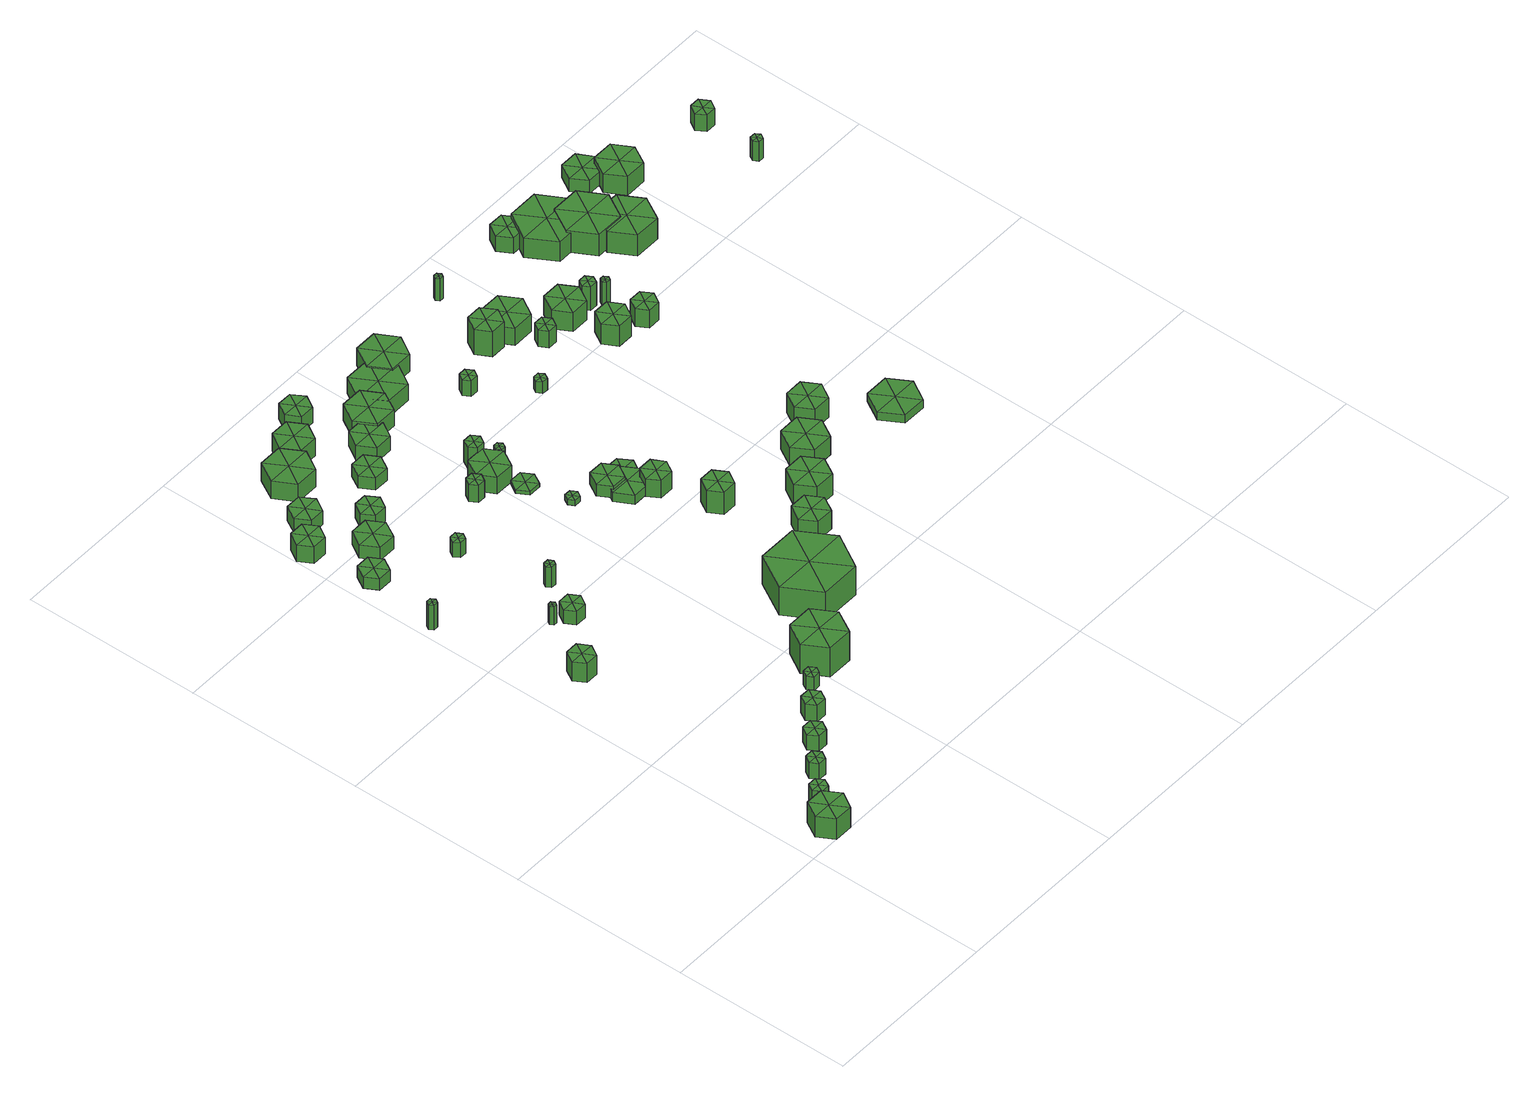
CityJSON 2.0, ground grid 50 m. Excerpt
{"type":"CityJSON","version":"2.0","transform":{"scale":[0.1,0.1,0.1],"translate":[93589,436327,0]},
"CityObjects":{
"tree1":{"type":"SolitaryVegetationObject","attributes":{"Point Count":2570,"Average Intensity":0,"Average Number of Returns":4.34},"geometry":[{"type":"MultiSurface","lod":"1","boundaries":[[[0,1,2]],[[0,2,3]],[[0,3,4]],[[0,4,5]],[[0,5,6]],[[0,6,1]],[[1,7,8,2]],[[2,8,9,3]],[[3,9,10,4]],[[4,10,11,5]],[[5,11,12,6]],[[6,12,7,1]],[[13,8,7]],[[13,9,8]],[[13,10,9]],[[13,11,10]],[[13,12,11]],[[13,7,12]]]}]},
"tree2":{"type":"SolitaryVegetationObject","attributes":{"Point Count":548,"Average Intensity":0,"Average Number of Returns":4.21},"geometry":[{"type":"MultiSurface","lod":"1","boundaries":[[[14,15,16]],[[14,16,17]],[[14,17,18]],[[14,18,19]],[[14,19,20]],[[14,20,15]],[[15,21,22,16]],[[16,22,23,17]],[[17,23,24,18]],[[18,24,25,19]],[[19,25,26,20]],[[20,26,21,15]],[[27,22,21]],[[27,23,22]],[[27,24,23]],[[27,25,24]],[[27,26,25]],[[27,21,26]]]}]},
"tree3":{"type":"SolitaryVegetationObject","attributes":{"Point Count":599,"Average Intensity":0,"Average Number of Returns":4.32},"geometry":[{"type":"MultiSurface","lod":"1","boundaries":[[[28,29,30]],[[28,30,31]],[[28,31,32]],[[28,32,33]],[[28,33,34]],[[28,34,29]],[[29,35,36,30]],[[30,36,37,31]],[[31,37,38,32]],[[32,38,39,33]],[[33,39,40,34]],[[34,40,35,29]],[[41,36,35]],[[41,37,36]],[[41,38,37]],[[41,39,38]],[[41,40,39]],[[41,35,40]]]}]},
"tree4":{"type":"SolitaryVegetationObject","attributes":{"Point Count":744,"Average Intensity":0,"Average Number of Returns":4.28},"geometry":[{"type":"MultiSurface","lod":"1","boundaries":[[[42,43,44]],[[42,44,45]],[[42,45,46]],[[42,46,47]],[[42,47,48]],[[42,48,43]],[[43,49,50,44]],[[44,50,51,45]],[[45,51,52,46]],[[46,52,53,47]],[[47,53,54,48]],[[48,54,49,43]],[[55,50,49]],[[55,51,50]],[[55,52,51]],[[55,53,52]],[[55,54,53]],[[55,49,54]]]}]},
"tree5":{"type":"SolitaryVegetationObject","attributes":{"Point Count":998,"Average Intensity":0,"Average Number of Returns":4.22},"geometry":[{"type":"MultiSurface","lod":"1","boundaries":[[[56,57,58]],[[56,58,59]],[[56,59,60]],[[56,60,61]],[[56,61,62]],[[56,62,57]],[[57,63,64,58]],[[58,64,65,59]],[[59,65,66,60]],[[60,66,67,61]],[[61,67,68,62]],[[62,68,63,57]],[[69,64,63]],[[69,65,64]],[[69,66,65]],[[69,67,66]],[[69,68,67]],[[69,63,68]]]}]},
"tree6":{"type":"SolitaryVegetationObject","attributes":{"Point Count":134,"Average Intensity":0,"Average Number of Returns":1.59},"geometry":[{"type":"MultiSurface","lod":"1","boundaries":[[[70,71,72]],[[70,72,73]],[[70,73,74]],[[70,74,75]],[[70,75,76]],[[70,76,71]],[[71,77,78,72]],[[72,78,79,73]],[[73,79,80,74]],[[74,80,81,75]],[[75,81,82,76]],[[76,82,77,71]],[[83,78,77]],[[83,79,78]],[[83,80,79]],[[83,81,80]],[[83,82,81]],[[83,77,82]]]}]},
"tree7":{"type":"SolitaryVegetationObject","attributes":{"Point Count":862,"Average Intensity":0,"Average Number of Returns":4.29},"geometry":[{"type":"MultiSurface","lod":"1","boundaries":[[[84,85,86]],[[84,86,87]],[[84,87,88]],[[84,88,89]],[[84,89,90]],[[84,90,85]],[[85,91,92,86]],[[86,92,93,87]],[[87,93,94,88]],[[88,94,95,89]],[[89,95,96,90]],[[90,96,91,85]],[[97,92,91]],[[97,93,92]],[[97,94,93]],[[97,95,94]],[[97,96,95]],[[97,91,96]]]}]},
"tree8":{"type":"SolitaryVegetationObject","attributes":{"Point Count":1550,"Average Intensity":0,"Average Number of Returns":3.48},"geometry":[{"type":"MultiSurface","lod":"1","boundaries":[[[98,99,100]],[[98,100,101]],[[98,101,102]],[[98,102,103]],[[98,103,104]],[[98,104,99]],[[99,105,106,100]],[[100,106,107,101]],[[101,107,108,102]],[[102,108,109,103]],[[103,109,110,104]],[[104,110,105,99]],[[111,106,105]],[[111,107,106]],[[111,108,107]],[[111,109,108]],[[111,110,109]],[[111,105,110]]]}]},
"tree9":{"type":"SolitaryVegetationObject","attributes":{"Point Count":2405,"Average Intensity":0,"Average Number of Returns":3.79},"geometry":[{"type":"MultiSurface","lod":"1","boundaries":[[[112,113,114]],[[112,114,115]],[[112,115,116]],[[112,116,117]],[[112,117,118]],[[112,118,113]],[[113,119,120,114]],[[114,120,121,115]],[[115,121,122,116]],[[116,122,123,117]],[[117,123,124,118]],[[118,124,119,113]],[[125,120,119]],[[125,121,120]],[[125,122,121]],[[125,123,122]],[[125,124,123]],[[125,119,124]]]}]},
"tree10":{"type":"SolitaryVegetationObject","attributes":{"Point Count":99,"Average Intensity":0,"Average Number of Returns":2.01},"geometry":[{"type":"MultiSurface","lod":"1","boundaries":[[[126,127,128]],[[126,128,129]],[[126,129,130]],[[126,130,131]],[[126,131,132]],[[126,132,127]],[[127,133,134,128]],[[128,134,135,129]],[[129,135,136,130]],[[130,136,137,131]],[[131,137,138,132]],[[132,138,133,127]],[[139,134,133]],[[139,135,134]],[[139,136,135]],[[139,137,136]],[[139,138,137]],[[139,133,138]]]}]},
"tree11":{"type":"SolitaryVegetationObject","attributes":{"Point Count":829,"Average Intensity":0,"Average Number of Returns":3.94},"geometry":[{"type":"MultiSurface","lod":"1","boundaries":[[[140,141,142]],[[140,142,143]],[[140,143,144]],[[140,144,145]],[[140,145,146]],[[140,146,141]],[[141,147,148,142]],[[142,148,149,143]],[[143,149,150,144]],[[144,150,151,145]],[[145,151,152,146]],[[146,152,147,141]],[[153,148,147]],[[153,149,148]],[[153,150,149]],[[153,151,150]],[[153,152,151]],[[153,147,152]]]}]},
"tree12":{"type":"SolitaryVegetationObject","attributes":{"Point Count":367,"Average Intensity":0,"Average Number of Returns":4.12},"geometry":[{"type":"MultiSurface","lod":"1","boundaries":[[[154,155,156]],[[154,156,157]],[[154,157,158]],[[154,158,159]],[[154,159,160]],[[154,160,155]],[[155,161,162,156]],[[156,162,163,157]],[[157,163,164,158]],[[158,164,165,159]],[[159,165,166,160]],[[160,166,161,155]],[[167,162,161]],[[167,163,162]],[[167,164,163]],[[167,165,164]],[[167,166,165]],[[167,161,166]]]}]},
"tree13":{"type":"SolitaryVegetationObject","attributes":{"Point Count":1961,"Average Intensity":0,"Average Number of Returns":3.26},"geometry":[{"type":"MultiSurface","lod":"1","boundaries":[[[168,169,170]],[[168,170,171]],[[168,171,172]],[[168,172,173]],[[168,173,174]],[[168,174,169]],[[169,175,176,170]],[[170,176,177,171]],[[171,177,178,172]],[[172,178,179,173]],[[173,179,180,174]],[[174,180,175,169]],[[181,176,175]],[[181,177,176]],[[181,178,177]],[[181,179,178]],[[181,180,179]],[[181,175,180]]]}]},
"tree14":{"type":"SolitaryVegetationObject","attributes":{"Point Count":1847,"Average Intensity":0,"Average Number of Returns":3.52},"geometry":[{"type":"MultiSurface","lod":"1","boundaries":[[[182,183,184]],[[182,184,185]],[[182,185,186]],[[182,186,187]],[[182,187,188]],[[182,188,183]],[[183,189,190,184]],[[184,190,191,185]],[[185,191,192,186]],[[186,192,193,187]],[[187,193,194,188]],[[188,194,189,183]],[[195,190,189]],[[195,191,190]],[[195,192,191]],[[195,193,192]],[[195,194,193]],[[195,189,194]]]}]},
"tree15":{"type":"SolitaryVegetationObject","attributes":{"Point Count":192,"Average Intensity":0,"Average Number of Returns":1.78},"geometry":[{"type":"MultiSurface","lod":"1","boundaries":[[[196,197,198]],[[196,198,199]],[[196,199,200]],[[196,200,201]],[[196,201,202]],[[196,202,197]],[[197,203,204,198]],[[198,204,205,199]],[[199,205,206,200]],[[200,206,207,201]],[[201,207,208,202]],[[202,208,203,197]],[[209,204,203]],[[209,205,204]],[[209,206,205]],[[209,207,206]],[[209,208,207]],[[209,203,208]]]}]},
"tree16":{"type":"SolitaryVegetationObject","attributes":{"Point Count":79,"Average Intensity":0,"Average Number of Returns":1.67},"geometry":[{"type":"MultiSurface","lod":"1","boundaries":[[[210,211,212]],[[210,212,213]],[[210,213,214]],[[210,214,215]],[[210,215,216]],[[210,216,211]],[[211,217,218,212]],[[212,218,219,213]],[[213,219,220,214]],[[214,220,221,215]],[[215,221,222,216]],[[216,222,217,211]],[[223,218,217]],[[223,219,218]],[[223,220,219]],[[223,221,220]],[[223,222,221]],[[223,217,222]]]}]},
"tree17":{"type":"SolitaryVegetationObject","attributes":{"Point Count":4449,"Average Intensity":0,"Average Number of Returns":3.66},"geometry":[{"type":"MultiSurface","lod":"1","boundaries":[[[224,225,226]],[[224,226,227]],[[224,227,228]],[[224,228,229]],[[224,229,230]],[[224,230,225]],[[225,231,232,226]],[[226,232,233,227]],[[227,233,234,228]],[[228,234,235,229]],[[229,235,236,230]],[[230,236,231,225]],[[237,232,231]],[[237,233,232]],[[237,234,233]],[[237,235,234]],[[237,236,235]],[[237,231,236]]]}]},
"tree18":{"type":"SolitaryVegetationObject","attributes":{"Point Count":1281,"Average Intensity":0,"Average Number of Returns":3.38},"geometry":[{"type":"MultiSurface","lod":"1","boundaries":[[[238,239,240]],[[238,240,241]],[[238,241,242]],[[238,242,243]],[[238,243,244]],[[238,244,239]],[[239,245,246,240]],[[240,246,247,241]],[[241,247,248,242]],[[242,248,249,243]],[[243,249,250,244]],[[244,250,245,239]],[[251,246,245]],[[251,247,246]],[[251,248,247]],[[251,249,248]],[[251,250,249]],[[251,245,250]]]}]},
"tree19":{"type":"SolitaryVegetationObject","attributes":{"Point Count":4214,"Average Intensity":0,"Average Number of Returns":3.39},"geometry":[{"type":"MultiSurface","lod":"1","boundaries":[[[252,253,254]],[[252,254,255]],[[252,255,256]],[[252,256,257]],[[252,257,258]],[[252,258,253]],[[253,259,260,254]],[[254,260,261,255]],[[255,261,262,256]],[[256,262,263,257]],[[257,263,264,258]],[[258,264,259,253]],[[265,260,259]],[[265,261,260]],[[265,262,261]],[[265,263,262]],[[265,264,263]],[[265,259,264]]]}]},
"tree20":{"type":"SolitaryVegetationObject","attributes":{"Point Count":1500,"Average Intensity":0,"Average Number of Returns":3.38},"geometry":[{"type":"MultiSurface","lod":"1","boundaries":[[[266,267,268]],[[266,268,269]],[[266,269,270]],[[266,270,271]],[[266,271,272]],[[266,272,267]],[[267,273,274,268]],[[268,274,275,269]],[[269,275,276,270]],[[270,276,277,271]],[[271,277,278,272]],[[272,278,273,267]],[[279,274,273]],[[279,275,274]],[[279,276,275]],[[279,277,276]],[[279,278,277]],[[279,273,278]]]}]},
"tree21":{"type":"SolitaryVegetationObject","attributes":{"Point Count":2729,"Average Intensity":0,"Average Number of Returns":3.61},"geometry":[{"type":"MultiSurface","lod":"1","boundaries":[[[280,281,282]],[[280,282,283]],[[280,283,284]],[[280,284,285]],[[280,285,286]],[[280,286,281]],[[281,287,288,282]],[[282,288,289,283]],[[283,289,290,284]],[[284,290,291,285]],[[285,291,292,286]],[[286,292,287,281]],[[293,288,287]],[[293,289,288]],[[293,290,289]],[[293,291,290]],[[293,292,291]],[[293,287,292]]]}]},
"tree22":{"type":"SolitaryVegetationObject","attributes":{"Point Count":92,"Average Intensity":0,"Average Number of Returns":1.86},"geometry":[{"type":"MultiSurface","lod":"1","boundaries":[[[294,295,296]],[[294,296,297]],[[294,297,298]],[[294,298,299]],[[294,299,300]],[[294,300,295]],[[295,301,302,296]],[[296,302,303,297]],[[297,303,304,298]],[[298,304,305,299]],[[299,305,306,300]],[[300,306,301,295]],[[307,302,301]],[[307,303,302]],[[307,304,303]],[[307,305,304]],[[307,306,305]],[[307,301,306]]]}]},
"tree23":{"type":"SolitaryVegetationObject","attributes":{"Point Count":7510,"Average Intensity":0,"Average Number of Returns":4.17},"geometry":[{"type":"MultiSurface","lod":"1","boundaries":[[[308,309,310]],[[308,310,311]],[[308,311,312]],[[308,312,313]],[[308,313,314]],[[308,314,309]],[[309,315,316,310]],[[310,316,317,311]],[[311,317,318,312]],[[312,318,319,313]],[[313,319,320,314]],[[314,320,315,309]],[[321,316,315]],[[321,317,316]],[[321,318,317]],[[321,319,318]],[[321,320,319]],[[321,315,320]]]}]},
"tree24":{"type":"SolitaryVegetationObject","attributes":{"Point Count":2190,"Average Intensity":0,"Average Number of Returns":3.5},"geometry":[{"type":"MultiSurface","lod":"1","boundaries":[[[322,323,324]],[[322,324,325]],[[322,325,326]],[[322,326,327]],[[322,327,328]],[[322,328,323]],[[323,329,330,324]],[[324,330,331,325]],[[325,331,332,326]],[[326,332,333,327]],[[327,333,334,328]],[[328,334,329,323]],[[335,330,329]],[[335,331,330]],[[335,332,331]],[[335,333,332]],[[335,334,333]],[[335,329,334]]]}]},
"tree25":{"type":"SolitaryVegetationObject","attributes":{"Point Count":716,"Average Intensity":0,"Average Number of Returns":2.29},"geometry":[{"type":"MultiSurface","lod":"1","boundaries":[[[336,337,338]],[[336,338,339]],[[336,339,340]],[[336,340,341]],[[336,341,342]],[[336,342,337]],[[337,343,344,338]],[[338,344,345,339]],[[339,345,346,340]],[[340,346,347,341]],[[341,347,348,342]],[[342,348,343,337]],[[349,344,343]],[[349,345,344]],[[349,346,345]],[[349,347,346]],[[349,348,347]],[[349,343,348]]]}]},
"tree26":{"type":"SolitaryVegetationObject","attributes":{"Point Count":1985,"Average Intensity":0,"Average Number of Returns":3.76},"geometry":[{"type":"MultiSurface","lod":"1","boundaries":[[[350,351,352]],[[350,352,353]],[[350,353,354]],[[350,354,355]],[[350,355,356]],[[350,356,351]],[[351,357,358,352]],[[352,358,359,353]],[[353,359,360,354]],[[354,360,361,355]],[[355,361,362,356]],[[356,362,357,351]],[[363,358,357]],[[363,359,358]],[[363,360,359]],[[363,361,360]],[[363,362,361]],[[363,357,362]]]}]},
"tree27":{"type":"SolitaryVegetationObject","attributes":{"Point Count":316,"Average Intensity":0,"Average Number of Returns":3.13},"geometry":[{"type":"MultiSurface","lod":"1","boundaries":[[[364,365,366]],[[364,366,367]],[[364,367,368]],[[364,368,369]],[[364,369,370]],[[364,370,365]],[[365,371,372,366]],[[366,372,373,367]],[[367,373,374,368]],[[368,374,375,369]],[[369,375,376,370]],[[370,376,371,365]],[[377,372,371]],[[377,373,372]],[[377,374,373]],[[377,375,374]],[[377,376,375]],[[377,371,376]]]}]},
"tree28":{"type":"SolitaryVegetationObject","attributes":{"Point Count":253,"Average Intensity":0,"Average Number of Returns":2.63},"geometry":[{"type":"MultiSurface","lod":"1","boundaries":[[[378,379,380]],[[378,380,381]],[[378,381,382]],[[378,382,383]],[[378,383,384]],[[378,384,379]],[[379,385,386,380]],[[380,386,387,381]],[[381,387,388,382]],[[382,388,389,383]],[[383,389,390,384]],[[384,390,385,379]],[[391,386,385]],[[391,387,386]],[[391,388,387]],[[391,389,388]],[[391,390,389]],[[391,385,390]]]}]},
"tree29":{"type":"SolitaryVegetationObject","attributes":{"Point Count":234,"Average Intensity":0,"Average Number of Returns":1.68},"geometry":[{"type":"MultiSurface","lod":"1","boundaries":[[[392,393,394]],[[392,394,395]],[[392,395,396]],[[392,396,397]],[[392,397,398]],[[392,398,393]],[[393,399,400,394]],[[394,400,401,395]],[[395,401,402,396]],[[396,402,403,397]],[[397,403,404,398]],[[398,404,399,393]],[[405,400,399]],[[405,401,400]],[[405,402,401]],[[405,403,402]],[[405,404,403]],[[405,399,404]]]}]},
"tree30":{"type":"SolitaryVegetationObject","attributes":{"Point Count":75,"Average Intensity":0,"Average Number of Returns":1.91},"geometry":[{"type":"MultiSurface","lod":"1","boundaries":[[[406,407,408]],[[406,408,409]],[[406,409,410]],[[406,410,411]],[[406,411,412]],[[406,412,407]],[[407,413,414,408]],[[408,414,415,409]],[[409,415,416,410]],[[410,416,417,411]],[[411,417,418,412]],[[412,418,413,407]],[[419,414,413]],[[419,415,414]],[[419,416,415]],[[419,417,416]],[[419,418,417]],[[419,413,418]]]}]},
"tree31":{"type":"SolitaryVegetationObject","attributes":{"Point Count":2261,"Average Intensity":0,"Average Number of Returns":3.38},"geometry":[{"type":"MultiSurface","lod":"1","boundaries":[[[420,421,422]],[[420,422,423]],[[420,423,424]],[[420,424,425]],[[420,425,426]],[[420,426,421]],[[421,427,428,422]],[[422,428,429,423]],[[423,429,430,424]],[[424,430,431,425]],[[425,431,432,426]],[[426,432,427,421]],[[433,428,427]],[[433,429,428]],[[433,430,429]],[[433,431,430]],[[433,432,431]],[[433,427,432]]]}]},
"tree32":{"type":"SolitaryVegetationObject","attributes":{"Point Count":368,"Average Intensity":0,"Average Number of Returns":2.14},"geometry":[{"type":"MultiSurface","lod":"1","boundaries":[[[434,435,436]],[[434,436,437]],[[434,437,438]],[[434,438,439]],[[434,439,440]],[[434,440,435]],[[435,441,442,436]],[[436,442,443,437]],[[437,443,444,438]],[[438,444,445,439]],[[439,445,446,440]],[[440,446,441,435]],[[447,442,441]],[[447,443,442]],[[447,444,443]],[[447,445,444]],[[447,446,445]],[[447,441,446]]]}]},
"tree33":{"type":"SolitaryVegetationObject","attributes":{"Point Count":1179,"Average Intensity":0,"Average Number of Returns":1.56},"geometry":[{"type":"MultiSurface","lod":"1","boundaries":[[[448,449,450]],[[448,450,451]],[[448,451,452]],[[448,452,453]],[[448,453,454]],[[448,454,449]],[[449,455,456,450]],[[450,456,457,451]],[[451,457,458,452]],[[452,458,459,453]],[[453,459,460,454]],[[454,460,455,449]],[[461,456,455]],[[461,457,456]],[[461,458,457]],[[461,459,458]],[[461,460,459]],[[461,455,460]]]}]},
"tree34":{"type":"SolitaryVegetationObject","attributes":{"Point Count":123,"Average Intensity":0,"Average Number of Returns":1.73},"geometry":[{"type":"MultiSurface","lod":"1","boundaries":[[[462,463,464]],[[462,464,465]],[[462,465,466]],[[462,466,467]],[[462,467,468]],[[462,468,463]],[[463,469,470,464]],[[464,470,471,465]],[[465,471,472,466]],[[466,472,473,467]],[[467,473,474,468]],[[468,474,469,463]],[[475,470,469]],[[475,471,470]],[[475,472,471]],[[475,473,472]],[[475,474,473]],[[475,469,474]]]}]},
"tree35":{"type":"SolitaryVegetationObject","attributes":{"Point Count":551,"Average Intensity":0,"Average Number of Returns":2.85},"geometry":[{"type":"MultiSurface","lod":"1","boundaries":[[[476,477,478]],[[476,478,479]],[[476,479,480]],[[476,480,481]],[[476,481,482]],[[476,482,477]],[[477,483,484,478]],[[478,484,485,479]],[[479,485,486,480]],[[480,486,487,481]],[[481,487,488,482]],[[482,488,483,477]],[[489,484,483]],[[489,485,484]],[[489,486,485]],[[489,487,486]],[[489,488,487]],[[489,483,488]]]}]},
"tree36":{"type":"SolitaryVegetationObject","attributes":{"Point Count":270,"Average Intensity":0,"Average Number of Returns":1.96},"geometry":[{"type":"MultiSurface","lod":"1","boundaries":[[[490,491,492]],[[490,492,493]],[[490,493,494]],[[490,494,495]],[[490,495,496]],[[490,496,491]],[[491,497,498,492]],[[492,498,499,493]],[[493,499,500,494]],[[494,500,501,495]],[[495,501,502,496]],[[496,502,497,491]],[[503,498,497]],[[503,499,498]],[[503,500,499]],[[503,501,500]],[[503,502,501]],[[503,497,502]]]}]},
"tree37":{"type":"SolitaryVegetationObject","attributes":{"Point Count":2558,"Average Intensity":0,"Average Number of Returns":4.34},"geometry":[{"type":"MultiSurface","lod":"1","boundaries":[[[504,505,506]],[[504,506,507]],[[504,507,508]],[[504,508,509]],[[504,509,510]],[[504,510,505]],[[505,511,512,506]],[[506,512,513,507]],[[507,513,514,508]],[[508,514,515,509]],[[509,515,516,510]],[[510,516,511,505]],[[517,512,511]],[[517,513,512]],[[517,514,513]],[[517,515,514]],[[517,516,515]],[[517,511,516]]]}]},
"tree38":{"type":"SolitaryVegetationObject","attributes":{"Point Count":4047,"Average Intensity":0,"Average Number of Returns":3.52},"geometry":[{"type":"MultiSurface","lod":"1","boundaries":[[[518,519,520]],[[518,520,521]],[[518,521,522]],[[518,522,523]],[[518,523,524]],[[518,524,519]],[[519,525,526,520]],[[520,526,527,521]],[[521,527,528,522]],[[522,528,529,523]],[[523,529,530,524]],[[524,530,525,519]],[[531,526,525]],[[531,527,526]],[[531,528,527]],[[531,529,528]],[[531,530,529]],[[531,525,530]]]}]},
"tree39":{"type":"SolitaryVegetationObject","attributes":{"Point Count":3478,"Average Intensity":0,"Average Number of Returns":3.43},"geometry":[{"type":"MultiSurface","lod":"1","boundaries":[[[532,533,534]],[[532,534,535]],[[532,535,536]],[[532,536,537]],[[532,537,538]],[[532,538,533]],[[533,539,540,534]],[[534,540,541,535]],[[535,541,542,536]],[[536,542,543,537]],[[537,543,544,538]],[[538,544,539,533]],[[545,540,539]],[[545,541,540]],[[545,542,541]],[[545,543,542]],[[545,544,543]],[[545,539,544]]]}]},
"tree40":{"type":"SolitaryVegetationObject","attributes":{"Point Count":3882,"Average Intensity":0,"Average Number of Returns":4.3},"geometry":[{"type":"MultiSurface","lod":"1","boundaries":[[[546,547,548]],[[546,548,549]],[[546,549,550]],[[546,550,551]],[[546,551,552]],[[546,552,547]],[[547,553,554,548]],[[548,554,555,549]],[[549,555,556,550]],[[550,556,557,551]],[[551,557,558,552]],[[552,558,553,547]],[[559,554,553]],[[559,555,554]],[[559,556,555]],[[559,557,556]],[[559,558,557]],[[559,553,558]]]}]},
"tree41":{"type":"SolitaryVegetationObject","attributes":{"Point Count":106,"Average Intensity":0,"Average Number of Returns":1.65},"geometry":[{"type":"MultiSurface","lod":"1","boundaries":[[[560,561,562]],[[560,562,563]],[[560,563,564]],[[560,564,565]],[[560,565,566]],[[560,566,561]],[[561,567,568,562]],[[562,568,569,563]],[[563,569,570,564]],[[564,570,571,565]],[[565,571,572,566]],[[566,572,567,561]],[[573,568,567]],[[573,569,568]],[[573,570,569]],[[573,571,570]],[[573,572,571]],[[573,567,572]]]}]},
"tree42":{"type":"SolitaryVegetationObject","attributes":{"Point Count":61,"Average Intensity":0,"Average Number of Returns":1.85},"geometry":[{"type":"MultiSurface","lod":"1","boundaries":[[[574,575,576]],[[574,576,577]],[[574,577,578]],[[574,578,579]],[[574,579,580]],[[574,580,575]],[[575,581,582,576]],[[576,582,583,577]],[[577,583,584,578]],[[578,584,585,579]],[[579,585,586,580]],[[580,586,581,575]],[[587,582,581]],[[587,583,582]],[[587,584,583]],[[587,585,584]],[[587,586,585]],[[587,581,586]]]}]},
"tree43":{"type":"SolitaryVegetationObject","attributes":{"Point Count":3143,"Average Intensity":0,"Average Number of Returns":4.22},"geometry":[{"type":"MultiSurface","lod":"1","boundaries":[[[588,589,590]],[[588,590,591]],[[588,591,592]],[[588,592,593]],[[588,593,594]],[[588,594,589]],[[589,595,596,590]],[[590,596,597,591]],[[591,597,598,592]],[[592,598,599,593]],[[593,599,600,594]],[[594,600,595,589]],[[601,596,595]],[[601,597,596]],[[601,598,597]],[[601,599,598]],[[601,600,599]],[[601,595,600]]]}]},
"tree44":{"type":"SolitaryVegetationObject","attributes":{"Point Count":694,"Average Intensity":0,"Average Number of Returns":2.21},"geometry":[{"type":"MultiSurface","lod":"1","boundaries":[[[602,603,604]],[[602,604,605]],[[602,605,606]],[[602,606,607]],[[602,607,608]],[[602,608,603]],[[603,609,610,604]],[[604,610,611,605]],[[605,611,612,606]],[[606,612,613,607]],[[607,613,614,608]],[[608,614,609,603]],[[615,610,609]],[[615,611,610]],[[615,612,611]],[[615,613,612]],[[615,614,613]],[[615,609,614]]]}]},
"tree45":{"type":"SolitaryVegetationObject","attributes":{"Point Count":461,"Average Intensity":0,"Average Number of Returns":3.5},"geometry":[{"type":"MultiSurface","lod":"1","boundaries":[[[616,617,618]],[[616,618,619]],[[616,619,620]],[[616,620,621]],[[616,621,622]],[[616,622,617]],[[617,623,624,618]],[[618,624,625,619]],[[619,625,626,620]],[[620,626,627,621]],[[621,627,628,622]],[[622,628,623,617]],[[629,624,623]],[[629,625,624]],[[629,626,625]],[[629,627,626]],[[629,628,627]],[[629,623,628]]]}]},
"tree46":{"type":"SolitaryVegetationObject","attributes":{"Point Count":4192,"Average Intensity":0,"Average Number of Returns":3.45},"geometry":[{"type":"MultiSurface","lod":"1","boundaries":[[[630,631,632]],[[630,632,633]],[[630,633,634]],[[630,634,635]],[[630,635,636]],[[630,636,631]],[[631,637,638,632]],[[632,638,639,633]],[[633,639,640,634]],[[634,640,641,635]],[[635,641,642,636]],[[636,642,637,631]],[[643,638,637]],[[643,639,638]],[[643,640,639]],[[643,641,640]],[[643,642,641]],[[643,637,642]]]}]},
"tree47":{"type":"SolitaryVegetationObject","attributes":{"Point Count":2747,"Average Intensity":0,"Average Number of Returns":4.37},"geometry":[{"type":"MultiSurface","lod":"1","boundaries":[[[644,645,646]],[[644,646,647]],[[644,647,648]],[[644,648,649]],[[644,649,650]],[[644,650,645]],[[645,651,652,646]],[[646,652,653,647]],[[647,653,654,648]],[[648,654,655,649]],[[649,655,656,650]],[[650,656,651,645]],[[657,652,651]],[[657,653,652]],[[657,654,653]],[[657,655,654]],[[657,656,655]],[[657,651,656]]]}]},
"tree48":{"type":"SolitaryVegetationObject","attributes":{"Point Count":57,"Average Intensity":0,"Average Number of Returns":1.58},"geometry":[{"type":"MultiSurface","lod":"1","boundaries":[[[658,659,660]],[[658,660,661]],[[658,661,662]],[[658,662,663]],[[658,663,664]],[[658,664,659]],[[659,665,666,660]],[[660,666,667,661]],[[661,667,668,662]],[[662,668,669,663]],[[663,669,670,664]],[[664,670,665,659]],[[671,666,665]],[[671,667,666]],[[671,668,667]],[[671,669,668]],[[671,670,669]],[[671,665,670]]]}]},
"tree49":{"type":"SolitaryVegetationObject","attributes":{"Point Count":753,"Average Intensity":0,"Average Number of Returns":2.37},"geometry":[{"type":"MultiSurface","lod":"1","boundaries":[[[672,673,674]],[[672,674,675]],[[672,675,676]],[[672,676,677]],[[672,677,678]],[[672,678,673]],[[673,679,680,674]],[[674,680,681,675]],[[675,681,682,676]],[[676,682,683,677]],[[677,683,684,678]],[[678,684,679,673]],[[685,680,679]],[[685,681,680]],[[685,682,681]],[[685,683,682]],[[685,684,683]],[[685,679,684]]]}]},
"tree50":{"type":"SolitaryVegetationObject","attributes":{"Point Count":3403,"Average Intensity":0,"Average Number of Returns":3.92},"geometry":[{"type":"MultiSurface","lod":"1","boundaries":[[[686,687,688]],[[686,688,689]],[[686,689,690]],[[686,690,691]],[[686,691,692]],[[686,692,687]],[[687,693,694,688]],[[688,694,695,689]],[[689,695,696,690]],[[690,696,697,691]],[[691,697,698,692]],[[692,698,693,687]],[[699,694,693]],[[699,695,694]],[[699,696,695]],[[699,697,696]],[[699,698,697]],[[699,693,698]]]}]},
"tree51":{"type":"SolitaryVegetationObject","attributes":{"Point Count":216,"Average Intensity":0,"Average Number of Returns":1.55},"geometry":[{"type":"MultiSurface","lod":"1","boundaries":[[[700,701,702]],[[700,702,703]],[[700,703,704]],[[700,704,705]],[[700,705,706]],[[700,706,701]],[[701,707,708,702]],[[702,708,709,703]],[[703,709,710,704]],[[704,710,711,705]],[[705,711,712,706]],[[706,712,707,701]],[[713,708,707]],[[713,709,708]],[[713,710,709]],[[713,711,710]],[[713,712,711]],[[713,707,712]]]}]},
"tree52":{"type":"SolitaryVegetationObject","attributes":{"Point Count":634,"Average Intensity":0,"Average Number of Returns":3.52},"geometry":[{"type":"MultiSurface","lod":"1","boundaries":[[[714,715,716]],[[714,716,717]],[[714,717,718]],[[714,718,719]],[[714,719,720]],[[714,720,715]],[[715,721,722,716]],[[716,722,723,717]],[[717,723,724,718]],[[718,724,725,719]],[[719,725,726,720]],[[720,726,721,715]],[[727,722,721]],[[727,723,722]],[[727,724,723]],[[727,725,724]],[[727,726,725]],[[727,721,726]]]}]},
"tree53":{"type":"SolitaryVegetationObject","attributes":{"Point Count":59,"Average Intensity":0,"Average Number of Returns":2.17},"geometry":[{"type":"MultiSurface","lod":"1","boundaries":[[[728,729,730]],[[728,730,731]],[[728,731,732]],[[728,732,733]],[[728,733,734]],[[728,734,729]],[[729,735,736,730]],[[730,736,737,731]],[[731,737,738,732]],[[732,738,739,733]],[[733,739,740,734]],[[734,740,735,729]],[[741,736,735]],[[741,737,736]],[[741,738,737]],[[741,739,738]],[[741,740,739]],[[741,735,740]]]}]},
"tree54":{"type":"SolitaryVegetationObject","attributes":{"Point Count":261,"Average Intensity":0,"Average Number of Returns":1.63},"geometry":[{"type":"MultiSurface","lod":"1","boundaries":[[[742,743,744]],[[742,744,745]],[[742,745,746]],[[742,746,747]],[[742,747,748]],[[742,748,743]],[[743,749,750,744]],[[744,750,751,745]],[[745,751,752,746]],[[746,752,753,747]],[[747,753,754,748]],[[748,754,749,743]],[[755,750,749]],[[755,751,750]],[[755,752,751]],[[755,753,752]],[[755,754,753]],[[755,749,754]]]}]},
"tree55":{"type":"SolitaryVegetationObject","attributes":{"Point Count":60,"Average Intensity":0,"Average Number of Returns":2.21},"geometry":[{"type":"MultiSurface","lod":"1","boundaries":[[[756,757,758]],[[756,758,759]],[[756,759,760]],[[756,760,761]],[[756,761,762]],[[756,762,757]],[[757,763,764,758]],[[758,764,765,759]],[[759,765,766,760]],[[760,766,767,761]],[[761,767,768,762]],[[762,768,763,757]],[[769,764,763]],[[769,765,764]],[[769,766,765]],[[769,767,766]],[[769,768,767]],[[769,763,768]]]}]},
"tree56":{"type":"SolitaryVegetationObject","attributes":{"Point Count":1569,"Average Intensity":0,"Average Number of Returns":3.3},"geometry":[{"type":"MultiSurface","lod":"1","boundaries":[[[770,771,772]],[[770,772,773]],[[770,773,774]],[[770,774,775]],[[770,775,776]],[[770,776,771]],[[771,777,778,772]],[[772,778,779,773]],[[773,779,780,774]],[[774,780,781,775]],[[775,781,782,776]],[[776,782,777,771]],[[783,778,777]],[[783,779,778]],[[783,780,779]],[[783,781,780]],[[783,782,781]],[[783,777,782]]]}]},
"tree57":{"type":"SolitaryVegetationObject","attributes":{"Point Count":4742,"Average Intensity":0,"Average Number of Returns":3.55},"geometry":[{"type":"MultiSurface","lod":"1","boundaries":[[[784,785,786]],[[784,786,787]],[[784,787,788]],[[784,788,789]],[[784,789,790]],[[784,790,785]],[[785,791,792,786]],[[786,792,793,787]],[[787,793,794,788]],[[788,794,795,789]],[[789,795,796,790]],[[790,796,791,785]],[[797,792,791]],[[797,793,792]],[[797,794,793]],[[797,795,794]],[[797,796,795]],[[797,791,796]]]}]},
"tree58":{"type":"SolitaryVegetationObject","attributes":{"Point Count":6202,"Average Intensity":0,"Average Number of Returns":3.3},"geometry":[{"type":"MultiSurface","lod":"1","boundaries":[[[798,799,800]],[[798,800,801]],[[798,801,802]],[[798,802,803]],[[798,803,804]],[[798,804,799]],[[799,805,806,800]],[[800,806,807,801]],[[801,807,808,802]],[[802,808,809,803]],[[803,809,810,804]],[[804,810,805,799]],[[811,806,805]],[[811,807,806]],[[811,808,807]],[[811,809,808]],[[811,810,809]],[[811,805,810]]]}]},
"tree59":{"type":"SolitaryVegetationObject","attributes":{"Point Count":6039,"Average Intensity":0,"Average Number of Returns":3.49},"geometry":[{"type":"MultiSurface","lod":"1","boundaries":[[[812,813,814]],[[812,814,815]],[[812,815,816]],[[812,816,817]],[[812,817,818]],[[812,818,813]],[[813,819,820,814]],[[814,820,821,815]],[[815,821,822,816]],[[816,822,823,817]],[[817,823,824,818]],[[818,824,819,813]],[[825,820,819]],[[825,821,820]],[[825,822,821]],[[825,823,822]],[[825,824,823]],[[825,819,824]]]}]},
"tree60":{"type":"SolitaryVegetationObject","attributes":{"Point Count":1471,"Average Intensity":0,"Average Number of Returns":3.01},"geometry":[{"type":"MultiSurface","lod":"1","boundaries":[[[826,827,828]],[[826,828,829]],[[826,829,830]],[[826,830,831]],[[826,831,832]],[[826,832,827]],[[827,833,834,828]],[[828,834,835,829]],[[829,835,836,830]],[[830,836,837,831]],[[831,837,838,832]],[[832,838,833,827]],[[839,834,833]],[[839,835,834]],[[839,836,835]],[[839,837,836]],[[839,838,837]],[[839,833,838]]]}]},
"tree61":{"type":"SolitaryVegetationObject","attributes":{"Point Count":3154,"Average Intensity":0,"Average Number of Returns":3.81},"geometry":[{"type":"MultiSurface","lod":"1","boundaries":[[[840,841,842]],[[840,842,843]],[[840,843,844]],[[840,844,845]],[[840,845,846]],[[840,846,841]],[[841,847,848,842]],[[842,848,849,843]],[[843,849,850,844]],[[844,850,851,845]],[[845,851,852,846]],[[846,852,847,841]],[[853,848,847]],[[853,849,848]],[[853,850,849]],[[853,851,850]],[[853,852,851]],[[853,847,852]]]}]},
"tree62":{"type":"SolitaryVegetationObject","attributes":{"Point Count":50,"Average Intensity":0,"Average Number of Returns":1.76},"geometry":[{"type":"MultiSurface","lod":"1","boundaries":[[[854,855,856]],[[854,856,857]],[[854,857,858]],[[854,858,859]],[[854,859,860]],[[854,860,855]],[[855,861,862,856]],[[856,862,863,857]],[[857,863,864,858]],[[858,864,865,859]],[[859,865,866,860]],[[860,866,861,855]],[[867,862,861]],[[867,863,862]],[[867,864,863]],[[867,865,864]],[[867,866,865]],[[867,861,866]]]}]},
"tree63":{"type":"SolitaryVegetationObject","attributes":{"Point Count":137,"Average Intensity":0,"Average Number of Returns":1.55},"geometry":[{"type":"MultiSurface","lod":"1","boundaries":[[[868,869,870]],[[868,870,871]],[[868,871,872]],[[868,872,873]],[[868,873,874]],[[868,874,869]],[[869,875,876,870]],[[870,876,877,871]],[[871,877,878,872]],[[872,878,879,873]],[[873,879,880,874]],[[874,880,875,869]],[[881,876,875]],[[881,877,876]],[[881,878,877]],[[881,879,878]],[[881,880,879]],[[881,875,880]]]}]}
},
"vertices":[
[113,45,0],[61,45,0],[87,91,0],[139,91,0],[166,45,0],[139,0,0],[87,0,0],[61,45,68],[87,91,68],[139,91,68],[166,45,68],[139,0,68],[87,0,68],[113,45,68],
[159,115,0],[135,115,0],[147,135,0],[171,135,0],[183,115,0],[171,94,0],[147,94,0],[135,115,56],[147,135,56],[171,135,56],[183,115,56],[171,94,56],[147,94,56],[159,115,56],
[230,182,0],[206,182,0],[218,203,0],[242,203,0],[254,182,0],[242,161,0],[218,161,0],[206,182,53],[218,203,53],[242,203,53],[254,182,53],[242,161,53],[218,161,53],[230,182,53],
[307,248,0],[278,248,0],[293,273,0],[321,273,0],[336,248,0],[321,223,0],[293,223,0],[278,248,50],[293,273,50],[321,273,50],[336,248,50],[321,223,50],[293,223,50],[307,248,50],
[141,828,0],[105,828,0],[123,860,0],[159,860,0],[177,828,0],[159,797,0],[123,797,0],[105,828,64],[123,860,64],[159,860,64],[177,828,64],[159,797,64],[123,797,64],[141,828,64],
[36,1203,0],[23,1203,0],[30,1215,0],[43,1215,0],[50,1203,0],[43,1192,0],[30,1192,0],[23,1203,82],[30,1215,82],[43,1215,82],[50,1203,82],[43,1192,82],[30,1192,82],[36,1203,82],
[382,315,0],[353,315,0],[367,340,0],[397,340,0],[411,315,0],[397,289,0],[367,289,0],[353,315,54],[367,340,54],[397,340,54],[411,315,54],[397,289,54],[367,289,54],[382,315,54],
[73,1413,0],[33,1413,0],[53,1447,0],[92,1447,0],[112,1413,0],[92,1378,0],[53,1378,0],[33,1413,38],[53,1447,38],[92,1447,38],[112,1413,38],[92,1378,38],[53,1378,38],[73,1413,38],
[45,1592,0],[3,1592,0],[24,1628,0],[66,1628,0],[87,1592,0],[66,1556,0],[24,1556,0],[3,1592,56],[24,1628,56],[66,1628,56],[87,1592,56],[66,1556,56],[24,1556,56],[45,1592,56],
[229,991,0],[219,991,0],[224,1000,0],[234,1000,0],[240,991,0],[234,982,0],[224,982,0],[219,991,60],[224,1000,60],[234,1000,60],[240,991,60],[234,982,60],[224,982,60],[229,991,60],
[275,968,0],[244,968,0],[259,995,0],[291,995,0],[307,968,0],[291,940,0],[259,940,0],[244,968,45],[259,995,45],[291,995,45],[307,968,45],[291,940,45],[259,940,45],[275,968,45],
[454,379,0],[435,379,0],[444,396,0],[464,396,0],[474,379,0],[464,362,0],[444,362,0],[435,379,45],[444,396,45],[464,396,45],[474,379,45],[464,362,45],[444,362,45],[454,379,45],
[157,1485,0],[107,1485,0],[132,1528,0],[182,1528,0],[207,1485,0],[182,1441,0],[132,1441,0],[107,1485,43],[132,1528,43],[182,1528,43],[207,1485,43],[182,1441,43],[132,1441,43],[157,1485,43],
[119,1662,0],[76,1662,0],[97,1699,0],[140,1699,0],[162,1662,0],[140,1624,0],[97,1624,0],[76,1662,46],[97,1699,46],[140,1699,46],[162,1662,46],[140,1624,46],[97,1624,46],[119,1662,46],
[326,1079,0],[312,1079,0],[319,1091,0],[334,1091,0],[341,1079,0],[334,1067,0],[319,1067,0],[312,1079,67],[319,1091,67],[334,1091,67],[341,1079,67],[334,1067,67],[319,1067,67],[326,1079,67],
[270,1315,0],[251,1315,0],[261,1332,0],[280,1332,0],[289,1315,0],[280,1299,0],[261,1299,0],[251,1315,49],[261,1332,49],[280,1332,49],[289,1315,49],[280,1299,49],[261,1299,49],[270,1315,49],
[541,425,0],[469,425,0],[505,487,0],[577,487,0],[613,425,0],[577,362,0],[505,362,0],[469,425,96],[505,487,96],[577,487,96],[613,425,96],[577,362,96],[505,362,96],[541,425,96],
[225,1548,0],[188,1548,0],[207,1580,0],[243,1580,0],[262,1548,0],[243,1516,0],[207,1516,0],[188,1548,46],[207,1580,46],[243,1580,46],[262,1548,46],[243,1516,46],[207,1516,46],[225,1548,46],
[195,1775,0],[130,1775,0],[162,1832,0],[228,1832,0],[261,1775,0],[228,1718,0],[162,1718,0],[130,1775,59],[162,1832,59],[228,1832,59],[261,1775,59],[228,1718,59],[162,1718,59],[195,1775,59],
[331,1638,0],[289,1638,0],[310,1675,0],[353,1675,0],[374,1638,0],[353,1601,0],[310,1601,0],[289,1638,40],[310,1675,40],[353,1675,40],[374,1638,40],[353,1601,40],[310,1601,40],[331,1638,40],
[283,1831,0],[231,1831,0],[257,1876,0],[309,1876,0],[335,1831,0],[309,1786,0],[257,1786,0],[231,1831,58],[257,1876,58],[309,1876,58],[335,1831,58],[309,1786,58],[257,1786,58],[283,1831,58],
[444,1405,0],[421,1405,0],[433,1425,0],[455,1425,0],[467,1405,0],[455,1385,0],[433,1385,0],[421,1405,56],[433,1425,56],[455,1425,56],[467,1405,56],[455,1385,56],[433,1385,56],[444,1405,56],
[703,589,0],[590,589,0],[646,687,0],[759,687,0],[816,589,0],[759,492,0],[646,492,0],[590,589,94],[646,687,94],[759,687,94],[816,589,94],[759,492,94],[646,492,94],[703,589,94],
[411,1703,0],[360,1703,0],[386,1747,0],[436,1747,0],[462,1703,0],[436,1659,0],[386,1659,0],[360,1703,47],[386,1747,47],[436,1747,47],[462,1703,47],[436,1659,47],[386,1659,47],[411,1703,47],
[511,1415,0],[458,1415,0],[484,1460,0],[537,1460,0],[563,1415,0],[537,1369,0],[484,1369,0],[458,1415,55],[484,1460,55],[537,1460,55],[563,1415,55],[537,1369,55],[484,1369,55],[511,1415,55],
[372,1898,0],[331,1898,0],[351,1933,0],[392,1933,0],[413,1898,0],[392,1862,0],[351,1862,0],[331,1898,51],[351,1933,51],[392,1933,51],[413,1898,51],[392,1862,51],[351,1862,51],[372,1898,51],
[579,1216,0],[561,1216,0],[570,1232,0],[589,1232,0],[598,1216,0],[589,1200,0],[570,1200,0],[561,1216,17],[570,1232,17],[589,1232,17],[598,1216,17],[589,1200,17],[570,1200,17],[579,1216,17],
[548,1336,0],[513,1336,0],[530,1366,0],[565,1366,0],[582,1336,0],[565,1306,0],[530,1306,0],[513,1336,12],[530,1366,12],[565,1366,12],[582,1336,12],[565,1306,12],[530,1306,12],[548,1336,12],
[530,1479,0],[506,1479,0],[518,1500,0],[542,1500,0],[554,1479,0],[542,1458,0],[518,1458,0],[506,1479,71],[518,1500,71],[542,1500,71],[554,1479,71],[542,1458,71],[518,1458,71],[530,1479,71],
[570,1434,0],[557,1434,0],[564,1446,0],[577,1446,0],[584,1434,0],[577,1422,0],[564,1422,0],[557,1434,53],[564,1446,53],[577,1446,53],[584,1434,53],[577,1422,53],[564,1422,53],[570,1434,53],
[475,1758,0],[414,1758,0],[445,1811,0],[506,1811,0],[536,1758,0],[506,1705,0],[445,1705,0],[414,1758,54],[445,1811,54],[506,1811,54],[536,1758,54],[506,1705,54],[445,1705,54],[475,1758,54],
[670,1183,0],[627,1183,0],[649,1220,0],[691,1220,0],[713,1183,0],[691,1146,0],[649,1146,0],[627,1183,38],[649,1220,38],[691,1220,38],[713,1183,38],[691,1146,38],[649,1146,38],[670,1183,38],
[691,1140,0],[637,1140,0],[664,1186,0],[717,1186,0],[744,1140,0],[717,1093,0],[664,1093,0],[637,1140,30],[664,1186,30],[717,1186,30],[744,1140,30],[717,1093,30],[664,1093,30],[691,1140,30],
[739,1090,0],[701,1090,0],[720,1124,0],[759,1124,0],[778,1090,0],[759,1058,0],[720,1058,0],[701,1090,59],[720,1124,59],[759,1124,59],[778,1090,59],[759,1058,59],[720,1058,59],[739,1090,59],
[716,1175,0],[676,1175,0],[696,1209,0],[736,1209,0],[757,1175,0],[736,1140,0],[696,1140,0],[676,1175,26],[696,1209,26],[736,1209,26],[757,1175,26],[736,1140,26],[696,1140,26],[716,1175,26],
[791,943,0],[750,943,0],[771,979,0],[812,979,0],[833,943,0],[812,907,0],[771,907,0],[750,943,74],[771,979,74],[812,979,74],[833,943,74],[812,907,74],[771,907,74],[791,943,74],
[870,720,0],[821,720,0],[846,762,0],[895,762,0],[919,720,0],[895,678,0],[846,678,0],[821,720,62],[846,762,62],[895,762,62],[919,720,62],[895,678,62],[846,678,62],[870,720,62],
[558,1797,0],[484,1797,0],[521,1861,0],[595,1861,0],[632,1797,0],[595,1734,0],[521,1734,0],[484,1797,54],[521,1861,54],[595,1861,54],[632,1797,54],[595,1734,54],[521,1734,54],[558,1797,54],
[641,1848,0],[577,1848,0],[609,1904,0],[673,1904,0],[705,1848,0],[673,1793,0],[609,1793,0],[577,1848,58],[609,1904,58],[673,1904,58],[705,1848,58],[673,1793,58],[609,1793,58],[641,1848,58],
[957,798,0],[900,798,0],[929,847,0],[986,847,0],[1014,798,0],[986,749,0],[929,749,0],[900,798,70],[929,847,70],[986,847,70],[1014,798,70],[986,749,70],[929,749,70],[957,798,70],
[711,1645,0],[689,1645,0],[700,1664,0],[722,1664,0],[733,1645,0],[722,1626,0],[700,1626,0],[689,1645,52],[700,1664,52],[722,1664,52],[733,1645,52],[722,1626,52],[700,1626,52],[711,1645,52],
[824,1516,0],[808,1516,0],[816,1530,0],[833,1530,0],[841,1516,0],[833,1501,0],[816,1501,0],[808,1516,38],[816,1530,38],[833,1530,38],[841,1516,38],[833,1501,38],[816,1501,38],[824,1516,38],
[1059,892,0],[999,892,0],[1029,944,0],[1089,944,0],[1119,892,0],[1089,840,0],[1029,840,0],[999,892,61],[1029,944,61],[1089,944,61],[1119,892,61],[1089,840,61],[1029,840,61],[1059,892,61],
[859,1712,0],[815,1712,0],[837,1750,0],[881,1750,0],[904,1712,0],[881,1673,0],[837,1673,0],[815,1712,83],[837,1750,83],[881,1750,83],[904,1712,83],[881,1673,83],[837,1673,83],[859,1712,83],
[959,1611,0],[933,1611,0],[946,1633,0],[972,1633,0],[985,1611,0],[972,1588,0],[946,1588,0],[933,1611,55],[946,1633,55],[972,1633,55],[985,1611,55],[972,1588,55],[946,1588,55],[959,1611,55],
[931,1707,0],[872,1707,0],[901,1759,0],[961,1759,0],[991,1707,0],[961,1656,0],[901,1656,0],[872,1707,57],[901,1759,57],[961,1759,57],[991,1707,57],[961,1656,57],[901,1656,57],[931,1707,57],
[1160,968,0],[1109,968,0],[1134,1012,0],[1185,1012,0],[1211,968,0],[1185,924,0],[1134,924,0],[1109,968,64],[1134,1012,64],[1185,1012,64],[1211,968,64],[1185,924,64],[1134,924,64],[1160,968,64],
[911,1900,0],[899,1900,0],[905,1910,0],[916,1910,0],[922,1900,0],[916,1890,0],[905,1890,0],[899,1900,72],[905,1910,72],[916,1910,72],[922,1900,72],[916,1890,72],[905,1890,72],[911,1900,72],
[1078,1500,0],[1034,1500,0],[1056,1538,0],[1100,1538,0],[1122,1500,0],[1100,1462,0],[1056,1462,0],[1034,1500,68],[1056,1538,68],[1100,1538,68],[1122,1500,68],[1100,1462,68],[1056,1462,68],[1078,1500,68],
[1050,1624,0],[999,1624,0],[1024,1669,0],[1076,1669,0],[1102,1624,0],[1076,1579,0],[1024,1579,0],[999,1624,63],[1024,1669,63],[1076,1669,63],[1102,1624,63],[1076,1579,63],[1024,1579,63],[1050,1624,63],
[1319,829,0],[1251,829,0],[1285,887,0],[1352,887,0],[1386,829,0],[1352,770,0],[1285,770,0],[1251,829,27],[1285,887,27],[1352,887,27],[1386,829,27],[1352,770,27],[1285,770,27],[1319,829,27],
[1112,1523,0],[1084,1523,0],[1098,1548,0],[1127,1548,0],[1141,1523,0],[1127,1498,0],[1098,1498,0],[1084,1523,35],[1098,1548,35],[1127,1548,35],[1141,1523,35],[1127,1498,35],[1098,1498,35],[1112,1523,35],
[1118,1610,0],[1097,1610,0],[1107,1628,0],[1128,1628,0],[1138,1610,0],[1128,1592,0],[1107,1592,0],[1097,1610,78],[1107,1628,78],[1128,1628,78],[1138,1610,78],[1128,1592,78],[1107,1592,78],[1118,1610,78],
[1166,1476,0],[1132,1476,0],[1149,1505,0],[1184,1505,0],[1201,1476,0],[1184,1446,0],[1149,1446,0],[1132,1476,59],[1149,1505,59],[1184,1505,59],[1201,1476,59],[1184,1446,59],[1149,1446,59],[1166,1476,59],
[1149,1582,0],[1137,1582,0],[1143,1593,0],[1155,1593,0],[1161,1582,0],[1155,1572,0],[1143,1572,0],[1137,1582,78],[1143,1593,78],[1155,1593,78],[1161,1582,78],[1155,1572,78],[1143,1572,78],[1149,1582,78],
[1161,1894,0],[1119,1894,0],[1140,1930,0],[1182,1930,0],[1203,1894,0],[1182,1857,0],[1140,1857,0],[1119,1894,51],[1140,1930,51],[1182,1930,51],[1203,1894,51],[1182,1857,51],[1140,1857,51],[1161,1894,51],
[1232,1830,0],[1145,1830,0],[1189,1905,0],[1276,1905,0],[1319,1830,0],[1276,1754,0],[1189,1754,0],[1145,1830,65],[1189,1905,65],[1276,1905,65],[1319,1830,65],[1276,1754,65],[1189,1754,65],[1232,1830,65],
[1303,1763,0],[1224,1763,0],[1263,1832,0],[1343,1832,0],[1382,1763,0],[1343,1694,0],[1263,1694,0],[1224,1763,71],[1263,1832,71],[1343,1832,71],[1382,1763,71],[1343,1694,71],[1263,1694,71],[1303,1763,71],
[1358,1687,0],[1284,1687,0],[1321,1750,0],[1395,1750,0],[1431,1687,0],[1395,1623,0],[1321,1623,0],[1284,1687,69],[1321,1750,69],[1395,1750,69],[1431,1687,69],[1395,1623,69],[1321,1623,69],[1358,1687,69],
[1436,1888,0],[1387,1888,0],[1412,1931,0],[1461,1931,0],[1485,1888,0],[1461,1846,0],[1412,1846,0],[1387,1888,43],[1412,1931,43],[1461,1931,43],[1485,1888,43],[1461,1846,43],[1412,1846,43],[1436,1888,43],
[1495,1823,0],[1436,1823,0],[1465,1875,0],[1525,1875,0],[1554,1823,0],[1525,1772,0],[1465,1772,0],[1436,1823,62],[1465,1875,62],[1525,1875,62],[1554,1823,62],[1525,1772,62],[1465,1772,62],[1495,1823,62],
[1760,1617,0],[1745,1617,0],[1752,1630,0],[1768,1630,0],[1776,1617,0],[1768,1603,0],[1752,1603,0],[1745,1617,65],[1752,1630,65],[1768,1630,65],[1776,1617,65],[1768,1603,65],[1752,1603,65],[1760,1617,65],
[1766,1788,0],[1737,1788,0],[1752,1814,0],[1781,1814,0],[1796,1788,0],[1781,1763,0],[1752,1763,0],[1737,1788,55],[1752,1814,55],[1781,1814,55],[1796,1788,55],[1781,1763,55],[1752,1763,55],[1766,1788,55]
]}
